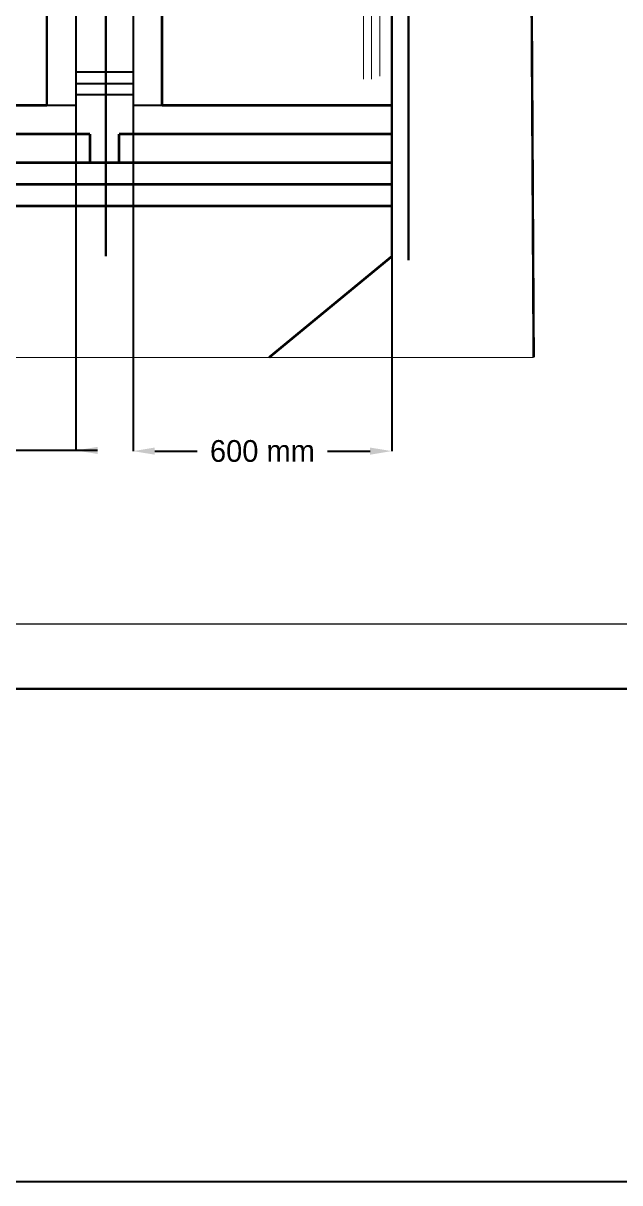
# Model space of a CAD drawing. Extents: x 0.4 to 11.4, y 0.4 to 16.2.
# Drawn here: x 3.11 to 5.86, y 0.39 to 5.72 of the extents above; entities that cross this region are included whole.
import ezdxf

# ---------------------------------------------------------------- set-up
doc = ezdxf.new("R2010")
doc.units = 0
doc.header["$MEASUREMENT"] = 0
doc.dimstyles.get("Standard").update_dxf_attribs({"dimtxt": 0.1, "dimasz": 0.1, "dimexe": 1.25, "dimexo": 0.625, "dimtad": 1, "dimtih": 1, "dimtxsty": 'Standard', "dimcen": 2.5, "dimazin": 3, "dimtfac": 1, "dimtmove": 0, "dimatfit": 3})

# ---------------------------------------------------------------- blocks, each defined once
blk = doc.blocks.new('_CLOSEDFILLED')
at = {"color": 0, "linetype": 'BYBLOCK'}
blk.add_solid([(-1, 0.164), (0, 0), (-1, -0.164)], dxfattribs=at)
blk = doc.blocks.new('*D4')
for p, q in [((3.6144, 5.3445), (3.6144, 3.7534)), ((4.8061, 5.3445), (4.8061, 3.7534)), ((3.7144, 3.7534), (3.9103, 3.7534)), ((4.5103, 3.7534), (4.7061, 3.7534))]:
    blk.add_line(p, q)
at = {"layer": 'Defpoints'}
for p in [(3.6144, 5.3445), (4.8061, 5.3445), (3.6144, 3.7534)]:
    blk.add_point(p, dxfattribs=at)
at = {"xscale": 0.1, "yscale": 0.1, "rotation": 180}
blk.add_blockref('_CLOSEDFILLED', (3.6144, 3.7534), dxfattribs=at)
at = {"xscale": 0.1, "yscale": 0.1}
blk.add_blockref('_CLOSEDFILLED', (4.8061, 3.7534), dxfattribs=at)
at = {"insert": (4.2103, 3.7534), "char_height": 0.1, "attachment_point": 5}
blk.add_mtext('600 mm', dxfattribs=at)
blk = doc.blocks.new('*D5')
for p, q in [((2.1594, 5.3445), (2.1594, 3.7566)), ((3.3511, 5.3445), (3.3511, 3.7566)), ((2.4553, 3.7566), (2.0594, 3.7566)), ((3.4511, 3.7566), (3.0553, 3.7566))]:
    blk.add_line(p, q)
at = {"layer": 'Defpoints'}
for p in [(2.1594, 5.3445), (3.3511, 5.3445), (3.3511, 3.7566)]:
    blk.add_point(p, dxfattribs=at)
at = {"xscale": 0.1, "yscale": 0.1}
blk.add_blockref('_CLOSEDFILLED', (2.1594, 3.7566), dxfattribs=at)
at = {"xscale": 0.1, "yscale": 0.1, "rotation": 180}
blk.add_blockref('_CLOSEDFILLED', (3.3511, 3.7566), dxfattribs=at)
at = {"insert": (2.7553, 3.7566), "char_height": 0.1, "attachment_point": 5}
blk.add_mtext('600 mm', dxfattribs=at)

msp = doc.modelspace()

# ---------------------------------------------------------------- linework, layer by layer
at = {"color": 0}
for points, const_width in [([(11.3461, 0.39111), (11.3461, 16.1828), (0.3661, 16.1828), (0.3661, 0.39111), (11.3461, 0.39111)], 0.01), ([(11.0478, 2.95779), (11.0478, 15.8844), (0.66444, 15.8844), (0.68945, 2.95779), (11.0478, 2.95779)], 0.005)]:
    msp.add_lwpolyline(points, close=True, dxfattribs=dict(at, const_width=const_width))
for points, const_width in [([(5.40608, 13.6594), (5.45942, 4.18446)], 0.01167), ([(3.21778, 12.6895), (3.21778, 5.34446)], 0.01167), ([(3.48942, 12.6895), (3.48942, 4.64947)], 0.01167), ([(3.74778, 12.6895), (3.74778, 5.34446)], 0.01167), ([(4.8061, 12.6895), (4.8061, 4.64947)], 0.01167), ([(4.88276, 12.6694), (4.88276, 4.63113)], 0.01167), ([(4.67611, 5.46446), (4.67611, 12.4094)], 0.005), ([(4.71278, 5.46446), (4.71278, 12.4094)], 0.005), ([(4.75108, 12.4078), (4.75108, 5.47775)], 0.005), ([(3.21778, 5.34446), (2.15944, 5.34446)], 0.01167), ([(4.8061, 5.34446), (3.74778, 5.34446)], 0.01167), ([(3.41613, 5.21278), (2.15944, 5.21278)], 0.01167), ([(3.41613, 5.21278), (3.41613, 5.08111)], 0.01167), ([(3.54943, 5.21278), (3.54943, 5.08111)], 0.01167), ([(4.8061, 5.21278), (3.54943, 5.21278)], 0.01167), ([(4.8061, 5.08111), (2.15944, 5.08111)], 0.01167), ([(2.15944, 4.98112), (4.8061, 4.98112)], 0.01167), ([(2.15944, 4.88113), (4.8061, 4.88113)], 0.01167), ([(4.8061, 4.64947), (4.2411, 4.18446)], 0.01167), ([(5.45942, 4.18446), (1.81278, 4.18446)], 0.005), ([(0.3661, 2.65944), (11.3461, 2.65944)], 0.01)]:
    msp.add_lwpolyline(points, dxfattribs=dict(at, const_width=const_width))
for points in [[(3.35113, 6.28614), (3.35113, 5.34446)], [(3.61442, 6.28614), (3.61442, 5.34446)], [(3.61442, 5.49778), (3.35113, 5.49778)], [(3.61442, 5.44444), (3.35113, 5.44444)], [(3.61442, 5.39279), (3.35113, 5.39279)], [(3.35113, 5.34446), (3.21778, 5.34446)], [(3.74778, 5.34446), (3.61442, 5.34446)]]:
    msp.add_lwpolyline(points, dxfattribs=at)

# ---------------------------------------------------------------- dimensions: what is measured, and where the dimension line sits
at = {"linetype": 'Continuous'}
for base, p1, p2, picture, middle in [((3.35113, 3.75661), (3.35113, 5.34446), (2.15944, 5.34446), '*D5', (2.75528, 3.75661)), ((3.61442, 3.75343), (3.61442, 5.34446), (4.8061, 5.34446), '*D4', (4.21026, 3.75343))]:
    dim = msp.add_linear_dim(base=base, p1=p1, p2=p2, text='600 mm', dimstyle='Standard', dxfattribs=at)
    dim.commit()
    dim.dimension.update_dxf_attribs({"geometry": picture, "text_midpoint": middle})

doc.saveas('drawing.dxf')
